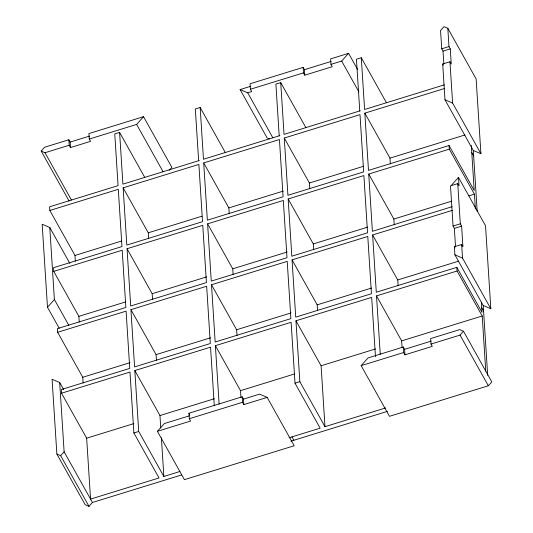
<?xml version="1.0" encoding="UTF-8"?>
<svg xmlns="http://www.w3.org/2000/svg" width="533" height="533" viewBox="0 0 533 533"><rect width="100%" height="100%" fill="white"/><g stroke="black" fill="none" stroke-linecap="round" stroke-linejoin="round"><path stroke-width="0.8" d="M69.11 201.048L41.194 151.099L44.652 147.235L68.844 139.759L70.136 142.071L70.489 147.561L90.57 141.358L89.278 139.046L88.924 133.556L143.537 116.68L171.859 167.355L169.201 170.327M89.278 139.046L136.635 124.416L143.537 116.68M47.477 307.255L54.386 299.526L49.782 227.498L42.174 224.246L47.477 307.255L59.21 328.248M250.59 86.319L240.097 89.564L247.705 92.809L251.696 91.576L250.403 89.264L250.05 83.774L303.117 67.378L303.47 72.868L304.763 75.18L332.259 66.685L330.966 64.373L341.666 61.068L348.575 53.333L357.476 69.263M88.984 506.35L60.669 455.682L64.12 451.817L59.696 382.527L52.081 379.283L56.864 454.056L85.18 504.724L88.984 506.35L92.442 502.486L181.7 474.91M267.173 397.391L243.828 404.607L243.474 399.117L259.564 394.147L267.173 397.391L294.203 445.748L184.425 479.667L157.395 431.304L164.304 423.575L189.468 415.8M451.591 185.118L458.493 177.389L485.523 225.745L490.826 308.754L483.218 305.502L454.902 254.834L454.382 246.739L461.638 244.5L462.93 246.812L461.611 226.139L460.319 223.827L457.747 183.612L450.492 185.857L453.063 226.065L454.356 228.384L455.515 246.572M361.141 365.645L368.05 357.916L403.308 347.023L404.6 349.335L404.953 354.825L432.29 346.377L430.997 344.065L430.651 338.575L459.679 329.607L463.483 331.233L491.806 381.901L488.348 385.765L389.463 416.32L361.141 365.645L403.661 352.513L403.308 347.023M430.997 344.065L460.032 335.097L463.483 331.233M348.575 53.333L330.613 58.883L330.966 64.373M70.136 142.071L89.444 136.108M304.763 75.18L304.41 69.696L331.12 61.442M41.194 151.099L44.999 152.724L69.197 145.249L68.844 139.759M250.403 89.264L303.47 72.868M144.736 177.369L119.599 132.391L114.762 133.883L118.073 185.651L49.602 206.804L49.835 210.462L74.973 255.44L75.34 261.15M225.299 152.478L200.161 107.499L195.325 108.992L198.636 160.766M305.862 127.587L280.724 82.608L275.887 84.101L279.199 135.875M386.425 102.696L361.287 57.717L356.45 59.216L359.762 110.984M441.73 48.809L448.986 46.564L447.82 28.276L444.016 26.65L440.558 30.514L441.73 48.809L443.023 51.121L443.842 63.907M443.023 51.121L450.278 48.883L448.986 46.564M477.202 211.428L473.304 150.473L444.988 99.798L442.696 63.993L449.959 61.748L451.251 64.06L450.278 48.883M199.309 160.506L122.91 184.158L119.599 132.391M279.885 135.615L203.473 159.267L200.161 107.499M360.221 110.791L284.036 134.376L280.724 82.608M444.369 84.84L364.599 109.492L361.287 57.717M49.835 210.462L118.306 189.308L121.964 246.566L53.5 267.719L53.733 271.377L78.871 316.355L79.237 322.119M123.143 187.816L198.869 164.424L202.527 221.681L126.801 245.073L123.143 187.816L148.281 232.794L148.654 238.604M203.706 162.925L279.432 139.533L283.09 196.79L207.364 220.182L203.706 162.925L228.844 207.903L229.217 213.713M284.269 138.034L359.995 114.642L363.653 171.899L287.927 195.291L284.269 138.034L309.406 183.012L309.78 188.822M471.312 145.462L474.197 190.494L449.059 145.516L368.496 170.407L364.832 113.149L444.609 88.498M74.973 255.44L121.404 241.096M148.281 232.794L201.92 216.225M228.844 207.903L283.27 191.087M309.406 183.012L363.832 166.203M390.343 163.937L389.969 158.128L465.003 134.942M53.733 271.377L122.197 250.23L125.861 307.488L57.391 328.634L57.624 332.299L82.762 377.277L83.135 383.054M127.041 248.731L202.76 225.339L206.424 282.597L130.698 305.989L127.041 248.731L152.178 293.71L152.545 299.519M207.604 223.84L283.323 200.448L286.987 257.706L211.261 281.098L207.604 223.84L232.741 268.819L233.108 274.628M288.166 198.956L363.886 175.557L367.55 232.814L291.824 256.213L288.166 198.956L313.304 243.934L313.671 249.737M452.164 206.677L372.387 231.322L368.729 174.064L449.292 149.173L449.059 145.516M78.871 316.355L125.302 302.011M152.178 293.71L206.604 276.894M232.741 268.819L287.167 252.009M313.304 243.934L367.73 227.118M394.233 224.853L393.867 219.043L451.524 201.227M468.9 195.858L474.43 194.152L449.292 149.173M57.624 332.299L126.094 311.145L129.752 368.403L61.288 389.556L61.522 393.214L86.659 438.193L90.55 499.108L159.021 477.954L133.883 432.976L129.985 372.061L61.522 393.214M130.931 309.646L206.657 286.254L210.315 343.512L134.589 366.904L130.931 309.646L156.069 354.625L156.442 360.435M211.494 284.762L287.22 261.363L290.878 318.621L215.159 342.019L211.494 284.762L236.632 329.74L237.005 335.543M292.057 259.871L367.783 236.472L371.441 293.73L295.722 317.128L292.057 259.871L317.195 304.849L317.568 310.659M481.332 302.124L481.985 312.325L456.848 267.346L376.285 292.237L372.62 234.98L452.397 210.335M453.063 226.065L460.319 223.827M454.356 228.384L461.611 226.139M82.762 377.277L129.985 362.687M156.069 354.625L210.495 337.815M236.632 329.74L291.058 312.924M317.195 304.849L371.621 288.033M398.131 285.768L397.758 279.958L458.573 261.17M179.894 471.505L163.858 476.462L138.72 431.483L134.829 370.562L210.548 347.17L214.286 405.613M219.123 404.121L215.392 345.677L291.111 322.278L295.009 383.194L320.146 428.172L289.059 437.78M385.645 407.938L324.983 426.68L299.846 381.701L295.955 320.786L371.674 297.387L375.465 356.657M380.256 354.345L376.518 295.895L457.081 271.004L456.848 267.346M86.659 438.193L133.876 423.602M160.753 427.892L159.967 415.54L214.393 398.731M240.949 397.238L240.53 390.656L294.163 374.079M324.983 426.68L321.093 365.765L375.518 348.948M402.075 347.456L401.655 340.873L482.218 315.982L457.081 271.004M157.395 431.304L190.601 421.05L189.308 418.731L188.962 413.248L242.182 396.805L243.474 399.117M133.883 432.976L138.72 431.483M295.009 383.194L299.846 381.701M404.6 349.335L431.164 341.133M189.308 418.731L242.535 402.288L242.182 396.805M290.945 441.157L387.524 411.323M444.988 99.798L452.597 103.049L480.919 153.717L473.304 150.473M269.398 138.893L267.12 137.92L240.097 89.564M454.902 254.834L462.511 258.079L490.826 308.754M56.864 454.056L60.669 455.682M447.82 28.276L476.136 78.944L480.919 153.717M442.696 63.993L443.343 65.146M471.772 152.578L473.657 155.956M457.747 183.612L459.04 185.93L458.493 177.389M454.382 246.739L455.029 247.898M481.679 307.614L483.571 310.992M341.666 61.068L358.889 91.876M364.832 113.149L389.969 158.128M460.032 335.097L488.348 385.765M368.729 174.064L393.867 219.043M303.117 67.378L304.41 69.696M372.62 234.98L397.758 279.958M376.518 295.895L401.655 340.873M403.661 352.513L404.953 354.825M247.705 92.809L272.843 137.787M295.955 320.786L321.093 365.765M136.635 124.416L163.065 171.706M291.964 436.88L293.85 440.258M215.392 345.677L240.53 390.656M242.535 402.288L243.828 404.607M69.197 145.249L70.489 147.561M44.999 152.724L71.429 200.015M188.962 413.248L189.608 414.401M134.829 370.562L159.967 415.54M49.782 227.498L69.803 263.322M54.386 299.526L68.804 325.323M59.696 382.527L63.7 389.696M64.12 451.817L92.442 502.486M483.218 305.502L487.682 375.332M474.43 194.152L475.376 208.969M482.218 315.982L485.743 371.135M449.959 61.748L452.597 103.049M461.638 244.5L462.511 258.079M161.386 437.766L163.858 476.462"/></g></svg>
